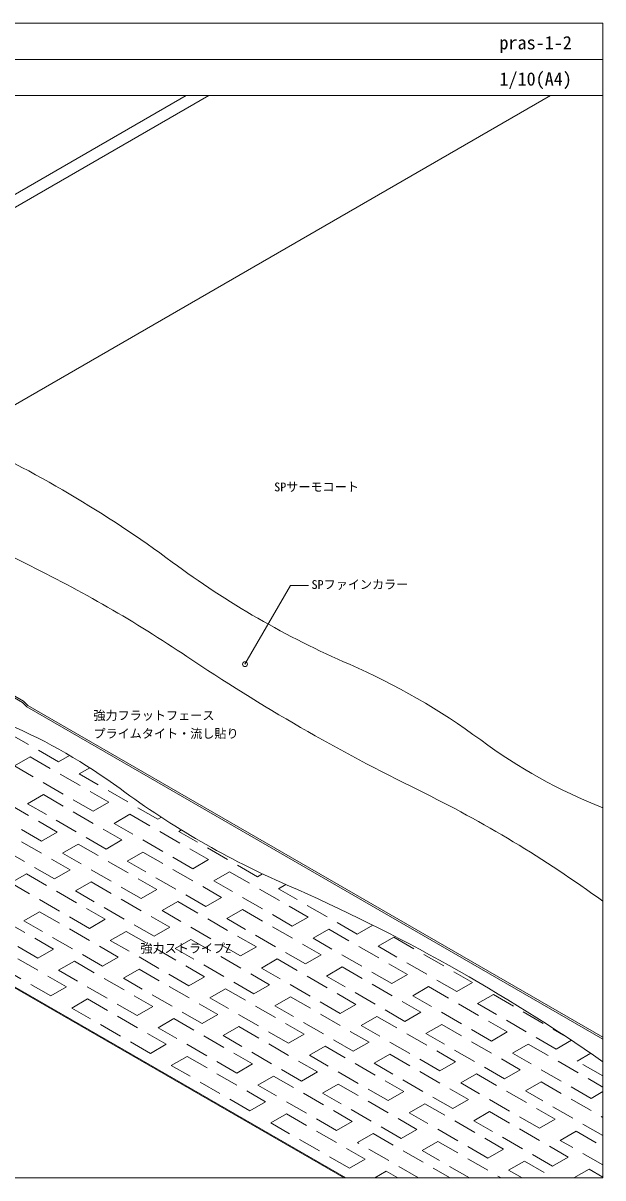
# Model space of a CAD drawing. Units: millimetres, scale not verified. Extents: x -1380 to 1380, y -955 to 955.
# Drawn here: x 422 to 1380, y -955 to 955 of the extents above; entities that cross this region are included whole.
import ezdxf
from ezdxf.enums import TextEntityAlignment as Align

# ---------------------------------------------------------------- set-up
doc = ezdxf.new("R2010")
doc.units = ezdxf.units.MM
doc.header["$LTSCALE"] = 3
doc.linetypes.add('USER1', pattern=[19.05, 12.7, -6.35])
for name, color, linetype, lineweight in [('0-0_0', 7, 'Continuous', 5), ('0-3_BOUSUI', 1, 'Continuous', 18), ('0-4_MOJI', 7, 'Continuous', 18), ('0-6_WAKU', 7, 'Continuous', 18), ('0-7_bousui2', 7, 'USER1', 5)]:
    doc.layers.add(name, color=color, linetype=linetype, lineweight=lineweight)
doc.styles.add('ＭＳ ゴシック', font='')
doc.styles.get('ＭＳ ゴシック').set_extended_font_data('MS Gothic')

msp = doc.modelspace()

# ---------------------------------------------------------------- linework, layer by layer
at = {"layer": '0-0_0', "lineweight": 18}
msp.add_line((-1380, 895), (1380, 895), dxfattribs=at)
at = {"layer": '0-3_BOUSUI'}
for p, q in [((-431.355, 186.902), (691.184, 835)), ((-421.998, -155.5), (1293.598, 835)), ((-421.998, 170.696), (728.61, 835))]:
    msp.add_line(p, q, dxfattribs=at)
for points in [[(6.684, 75), (75.966, 35), (83.064, 27.902), (117.969, 7.75), (328.328, -113.701), (333.176, -115), (422.673, -166.671), (429.771, -173.769), (1380, -722.384)], [(6.684, 72), (73.368, 33.5), (73.368, 30.5), (116.67, 5.5), (331.877, -118.75), (333.176, -118), (421.077, -168.75), (428.176, -175.848), (1380, -725.384)], [(-78.186, -355.5), (9.715, -406.25), (16.813, -413.348), (954.982, -955)], [(-78.186, -357), (8.416, -407), (8.416, -410), (952.384, -955)]]:
    msp.add_lwpolyline(points, dxfattribs=at)
for centre, radius, start, end in [((-501.366, -1514.734), 1964.492, 53.45847, 65.38048), ((1464.948, 2186.278), 2365.338, 237.29195, 243.92896), ((-572.668, -1975.662), 2268.626, 56.10077, 63.89923), ((1551.983, 1256.005), 1484.166, 233.45847, 246.54153), ((2507.618, 2608.419), 3254.231, 236.10077, 243.89923), ((523.583, -1113.851), 1099.209, 53.45847, 66.54153), ((11.583, -1086.119), 962.319, 53.63938, 66.36062), ((1705.471, 480.96), 885.804, 233.45847, 248.44283), ((1435.207, 847.619), 1438.94, 233.63938, 246.36062), ((179.377, -2143.951), 2037.812, 53.90168, 63.89923), ((-367.844, -3271.683), 3057.684, 55.13649, 66.36062)]:
    msp.add_arc(centre, radius, start, end, dxfattribs=at)
at = {"layer": '0-4_MOJI'}
for p in [(788.59, -105.253), (893.59, 24.651)]:
    msp.add_line(p, (863.59, 24.651), dxfattribs=at)
msp.add_circle((788.59, -105.253), 4, dxfattribs=at)
at = {"layer": '0-6_WAKU'}
for points in [[(1380, 835), (-1380, 835), (-1380, 955), (1380, 955)], [(-1380, -955), (1380, -955), (1380, 955), (-1380, 955)]]:
    msp.add_lwpolyline(points, close=True, dxfattribs=at)
at = {"layer": '0-7_bousui2'}
for points in [[(498.662, -256.172), (480.236, -266.811), (365.733, -200.703)], [(650.486, -358.517), (644.781, -361.811), (514.877, -286.811), (532.217, -276.8)], [(817.594, -452.037), (809.326, -456.811), (679.422, -381.811), (683.578, -379.412)], [(999.851, -536.811), (973.87, -551.811), (843.967, -476.811), (856.258, -469.715)], [(1327.99, -727.36), (1302.96, -741.811), (1173.056, -666.811), (1199.037, -651.811), (1315.162, -718.856)], [(1380, -812.332), (1360.448, -823.62), (1230.544, -748.62), (1256.525, -733.62), (1380, -804.909)], [(1380, -786.29), (1337.601, -761.811), (1359.914, -748.929)], [(1380, -884.909), (1252.195, -811.12), (1278.175, -796.12), (1380, -854.909)], [(1380, -933.528), (1309.682, -892.93), (1335.663, -877.93), (1380, -903.528)], [(1075.565, -955), (974.325, -896.549), (1000.306, -881.549), (1127.527, -955)], [(1159.776, -955), (1081.382, -909.739), (1107.363, -894.739), (1211.737, -955)], [(1246.378, -955), (1224.276, -942.239), (1250.257, -927.239), (1298.34, -955)], [(1002.988, -955), (1021.956, -944.049), (1040.924, -955)], [(1332.078, -955), (1357.314, -940.43), (1380, -953.528)]]:
    msp.add_lwpolyline(points, dxfattribs=at)
for points in [[(407.82, -273.62), (433.801, -258.62), (563.704, -333.62), (537.724, -348.62)], [(322.413, -322.93), (348.394, -307.93), (478.298, -382.93), (452.317, -397.93)], [(429.471, -336.12), (455.451, -321.12), (585.355, -396.12), (559.374, -411.12)], [(572.365, -368.62), (598.345, -353.62), (728.249, -428.62), (702.269, -443.62)], [(344.064, -385.43), (370.045, -370.43), (499.949, -445.43), (473.968, -460.43)], [(486.958, -417.93), (512.939, -402.93), (642.843, -477.93), (616.862, -492.93)], [(594.015, -431.12), (619.996, -416.12), (749.9, -491.12), (723.919, -506.12)], [(401.552, -467.239), (427.533, -452.239), (557.436, -527.239), (531.456, -542.239)], [(736.91, -463.62), (762.89, -448.62), (892.794, -523.62), (866.813, -538.62)], [(508.609, -480.43), (534.59, -465.43), (664.494, -540.43), (638.513, -555.43)], [(316.145, -516.549), (342.126, -501.549), (472.03, -576.549), (446.049, -591.549)], [(423.203, -529.739), (449.183, -514.739), (579.087, -589.739), (553.106, -604.739)], [(651.503, -512.93), (677.484, -497.93), (807.388, -572.93), (781.407, -587.93)], [(914.445, -586.12), (888.464, -601.12), (758.56, -526.12), (784.541, -511.12)], [(566.097, -562.239), (592.077, -547.239), (721.981, -622.239), (696.001, -637.239)], [(901.454, -558.62), (927.435, -543.62), (1057.339, -618.62), (1031.358, -633.62)], [(337.796, -579.049), (363.777, -564.049), (493.681, -639.049), (467.7, -654.049)], [(673.154, -575.43), (699.135, -560.43), (829.038, -635.43), (803.058, -650.43)], [(1164.396, -631.811), (1138.415, -646.811), (1008.511, -571.811), (1034.492, -556.811)], [(480.69, -611.549), (506.671, -596.549), (636.575, -671.549), (610.594, -686.549)], [(587.747, -624.739), (613.728, -609.739), (743.632, -684.739), (717.651, -699.739)], [(816.048, -607.93), (842.029, -592.93), (971.933, -667.93), (945.952, -682.93)], [(1078.99, -681.12), (1053.009, -696.12), (923.105, -621.12), (949.086, -606.12)], [(730.642, -657.239), (756.622, -642.239), (886.526, -717.239), (860.545, -732.239)], [(1065.999, -653.62), (1091.98, -638.62), (1221.884, -713.62), (1195.903, -728.62)], [(502.341, -674.049), (528.322, -659.049), (658.225, -734.049), (632.245, -749.049)], [(837.699, -670.43), (863.679, -655.43), (993.583, -730.43), (967.602, -745.43)], [(645.235, -706.549), (671.216, -691.549), (801.12, -766.549), (775.139, -781.549)], [(752.292, -719.739), (778.273, -704.739), (908.177, -779.739), (882.196, -794.739)], [(980.593, -702.93), (1006.574, -687.93), (1136.477, -762.93), (1110.497, -777.93)], [(1243.534, -776.12), (1217.554, -791.12), (1087.65, -716.12), (1113.631, -701.12)], [(895.186, -752.239), (921.167, -737.239), (1051.071, -812.239), (1025.09, -827.239)], [(666.886, -769.049), (692.867, -754.049), (822.77, -829.049), (796.79, -844.049)], [(1002.243, -765.43), (1028.224, -750.43), (1158.128, -825.43), (1132.147, -840.43)], [(1145.138, -797.93), (1171.118, -782.93), (1301.022, -857.93), (1275.041, -872.93)], [(809.78, -801.549), (835.761, -786.549), (965.665, -861.549), (939.684, -876.549)], [(916.837, -814.739), (942.818, -799.739), (1072.722, -874.739), (1046.741, -889.739)], [(1059.731, -847.239), (1085.712, -832.239), (1215.616, -907.239), (1189.635, -922.239)], [(831.431, -864.049), (857.411, -849.049), (987.315, -924.049), (961.334, -939.049)], [(1166.788, -860.43), (1192.769, -845.43), (1322.673, -920.43), (1296.692, -935.43)]]:
    msp.add_lwpolyline(points, close=True, dxfattribs=at)

# ---------------------------------------------------------------- texts
at = {"layer": '0-4_MOJI', "style": 'ＭＳ ゴシック'}
for s, p in [('SPサーモコート', (836.874, 176.068)), ('SPファインカラー', (898.59, 14.651)), ('強力フラットフェース', (538.16, -201.939)), ('プライムタイト・流し貼り', (538.16, -231.939)), ('強力ストライプZ', (615.831, -587.052))]:
    msp.add_text(s, height=14.66, dxfattribs=at).set_placement(p, align=Align.BOTTOM_LEFT)
at = {"layer": '0-6_WAKU', "style": 'ＭＳ ゴシック'}
for s, p in [('pras-1-2', (1209.061, 905)), ('1/10(A4)', (1209.061, 845))]:
    msp.add_text(s, height=21.99, dxfattribs=at).set_placement(p, align=Align.BOTTOM_LEFT)

doc.saveas('drawing.dxf')
